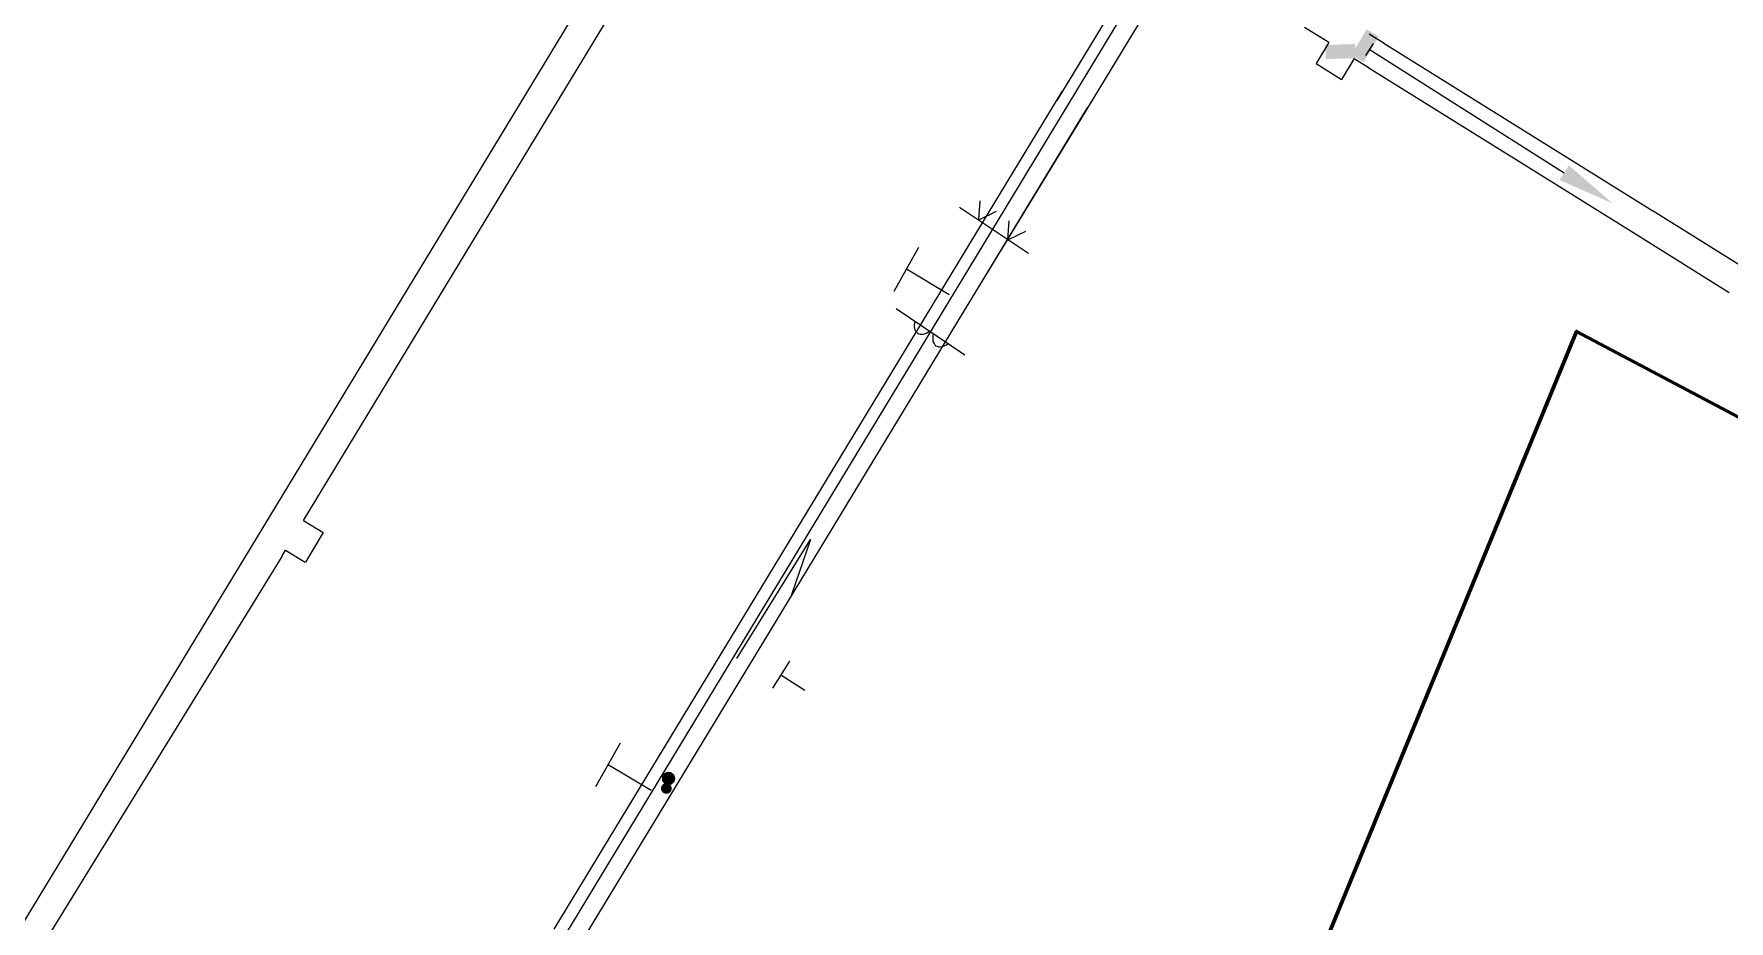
# Model space of a CAD drawing. Header units: inches. Extents: x 19725493 to 19730068, y 4137932 to 4142732.
# Drawn here: x 19727671.6 to 19727965.4, y 4139808.7 to 4139962.6 of the extents above; entities that cross this region are included whole.
import ezdxf

# ---------------------------------------------------------------- set-up
doc = ezdxf.new("R2010")
doc.units = ezdxf.units.IN
doc.header["$MEASUREMENT"] = 0
doc.layers.get('0').update_dxf_attribs({"lineweight": 0})
for name, color, linetype, lineweight in [('保安煤柱', 7, 'Continuous', 0), ('煤巷', 7, 'Continuous', 0), ('通风系统图', 7, 'Continuous', 0), ('防尘', 7, 'Continuous', 0)]:
    doc.layers.add(name, color=color, linetype=linetype, lineweight=lineweight)
doc.layers.add('岩巷', color=30, linetype='Continuous', lineweight=0, true_color=0xff7f00)

msp = doc.modelspace()

# ---------------------------------------------------------------- hatches: boundary and pattern name
at = {"true_color": 0xff0000}
for points in [[(19727936.04, 4139937.29), (19727945.29, 4139933.2), (19727937.65, 4139939.82), (19727936.85, 4139938.55)], [(19727782, 4139831.72), (19727781.87, 4139832.15), (19727781.52, 4139832.45), (19727781.07, 4139832.51), (19727780.66, 4139832.31), (19727780.42, 4139831.93), (19727780.43, 4139831.47), (19727780.69, 4139831.1), (19727781.11, 4139830.92), (19727781.56, 4139831.01), (19727781.89, 4139831.32)]]:
    msp.add_hatch(color=1, dxfattribs=at).paths.add_polyline_path(points, flags=17)
at = {"layer": '通风系统图', "true_color": 0xff0000}
for points in [[(19727902.59, 4139963.43), (19727899.95, 4139958.96), (19727902.06, 4139957.71), (19727904.71, 4139962.18)], [(19727900.63, 4139960.88), (19727895.43, 4139960.69), (19727895.52, 4139958.24), (19727900.72, 4139958.43)]]:
    msp.add_hatch(color=1, dxfattribs=at).paths.add_polyline_path(points, flags=17)
at = {"layer": '防尘', "true_color": 0xff0000}
msp.add_hatch(color=1, dxfattribs=at).paths.add_polyline_path([(19727782.37, 4139833.45), (19727782.24, 4139833.88), (19727781.9, 4139834.18), (19727781.45, 4139834.24), (19727781.04, 4139834.04), (19727780.8, 4139833.66), (19727780.81, 4139833.2), (19727781.07, 4139832.83), (19727781.49, 4139832.65), (19727781.93, 4139832.74), (19727782.26, 4139833.05)], flags=17)
msp.add_hatch(color=1, dxfattribs=at).paths.add_polyline_path([(19727782.37, 4139833.45), (19727782.24, 4139833.88), (19727781.9, 4139834.18), (19727781.45, 4139834.24), (19727781.04, 4139834.04), (19727780.8, 4139833.66), (19727780.81, 4139833.2), (19727781.07, 4139832.83), (19727781.49, 4139832.65), (19727781.93, 4139832.74), (19727782.26, 4139833.05)], flags=17)
msp.add_hatch(color=1, dxfattribs=at).paths.add_polyline_path([(19727782.37, 4139833.45), (19727782.24, 4139833.88), (19727781.9, 4139834.18), (19727781.45, 4139834.24), (19727781.04, 4139834.04), (19727780.8, 4139833.66), (19727780.81, 4139833.2), (19727781.07, 4139832.83), (19727781.49, 4139832.65), (19727781.93, 4139832.74), (19727782.26, 4139833.05)], flags=17)
msp.add_hatch(color=1, dxfattribs=at).paths.add_polyline_path([(19727782.37, 4139833.45), (19727782.24, 4139833.88), (19727781.9, 4139834.18), (19727781.45, 4139834.24), (19727781.04, 4139834.04), (19727780.8, 4139833.66), (19727780.81, 4139833.2), (19727781.07, 4139832.83), (19727781.49, 4139832.65), (19727781.93, 4139832.74), (19727782.26, 4139833.05)], flags=17)
msp.add_hatch(color=1, dxfattribs=at).paths.add_polyline_path([(19727782.37, 4139833.45), (19727782.24, 4139833.88), (19727781.9, 4139834.18), (19727781.45, 4139834.24), (19727781.04, 4139834.04), (19727780.8, 4139833.66), (19727780.81, 4139833.2), (19727781.07, 4139832.83), (19727781.49, 4139832.65), (19727781.93, 4139832.74), (19727782.26, 4139833.05)], flags=17)
msp.add_hatch(color=1, dxfattribs=at).paths.add_polyline_path([(19727782.37, 4139833.45), (19727782.24, 4139833.88), (19727781.9, 4139834.18), (19727781.45, 4139834.24), (19727781.04, 4139834.04), (19727780.8, 4139833.66), (19727780.81, 4139833.2), (19727781.07, 4139832.83), (19727781.49, 4139832.65), (19727781.93, 4139832.74), (19727782.26, 4139833.05)], flags=17)
msp.add_hatch(color=1, dxfattribs=at).paths.add_polyline_path([(19727782.37, 4139833.45), (19727782.24, 4139833.88), (19727781.9, 4139834.18), (19727781.45, 4139834.24), (19727781.04, 4139834.04), (19727780.8, 4139833.66), (19727780.81, 4139833.2), (19727781.07, 4139832.83), (19727781.49, 4139832.65), (19727781.93, 4139832.74), (19727782.26, 4139833.05)], flags=17)
msp.add_hatch(color=1, dxfattribs=at).paths.add_polyline_path([(19727782.37, 4139833.45), (19727782.24, 4139833.88), (19727781.9, 4139834.18), (19727781.45, 4139834.24), (19727781.04, 4139834.04), (19727780.8, 4139833.66), (19727780.81, 4139833.2), (19727781.07, 4139832.83), (19727781.49, 4139832.65), (19727781.93, 4139832.74), (19727782.26, 4139833.05)], flags=17)
msp.add_hatch(color=1, dxfattribs=at).paths.add_polyline_path([(19727782.37, 4139833.45), (19727782.24, 4139833.88), (19727781.9, 4139834.18), (19727781.45, 4139834.24), (19727781.04, 4139834.04), (19727780.8, 4139833.66), (19727780.81, 4139833.2), (19727781.07, 4139832.83), (19727781.49, 4139832.65), (19727781.93, 4139832.74), (19727782.26, 4139833.05)], flags=17)
msp.add_hatch(color=1, dxfattribs=at).paths.add_polyline_path([(19727782.37, 4139833.45), (19727782.24, 4139833.88), (19727781.9, 4139834.18), (19727781.45, 4139834.24), (19727781.04, 4139834.04), (19727780.8, 4139833.66), (19727780.81, 4139833.2), (19727781.07, 4139832.83), (19727781.49, 4139832.65), (19727781.93, 4139832.74), (19727782.26, 4139833.05)], flags=17)
msp.add_hatch(color=1, dxfattribs=at).paths.add_polyline_path([(19727782.37, 4139833.45), (19727782.24, 4139833.88), (19727781.9, 4139834.18), (19727781.45, 4139834.24), (19727781.04, 4139834.04), (19727780.8, 4139833.66), (19727780.81, 4139833.2), (19727781.07, 4139832.83), (19727781.49, 4139832.65), (19727781.93, 4139832.74), (19727782.26, 4139833.05)], flags=17)
msp.add_hatch(color=1, dxfattribs=at).paths.add_polyline_path([(19727782.37, 4139833.45), (19727782.24, 4139833.88), (19727781.9, 4139834.18), (19727781.45, 4139834.24), (19727781.04, 4139834.04), (19727780.8, 4139833.66), (19727780.81, 4139833.2), (19727781.07, 4139832.83), (19727781.49, 4139832.65), (19727781.93, 4139832.74), (19727782.26, 4139833.05)], flags=17)
msp.add_hatch(color=1, dxfattribs=at).paths.add_polyline_path([(19727782.37, 4139833.45), (19727782.24, 4139833.88), (19727781.9, 4139834.18), (19727781.45, 4139834.24), (19727781.04, 4139834.04), (19727780.8, 4139833.66), (19727780.81, 4139833.2), (19727781.07, 4139832.83), (19727781.49, 4139832.65), (19727781.93, 4139832.74), (19727782.26, 4139833.05)], flags=17)
msp.add_hatch(color=1, dxfattribs=at).paths.add_polyline_path([(19727782.37, 4139833.45), (19727782.24, 4139833.88), (19727781.9, 4139834.18), (19727781.45, 4139834.24), (19727781.04, 4139834.04), (19727780.8, 4139833.66), (19727780.81, 4139833.2), (19727781.07, 4139832.83), (19727781.49, 4139832.65), (19727781.93, 4139832.74), (19727782.26, 4139833.05)], flags=17)
msp.add_hatch(color=1, dxfattribs=at).paths.add_polyline_path([(19727782.37, 4139833.45), (19727782.24, 4139833.88), (19727781.9, 4139834.18), (19727781.45, 4139834.24), (19727781.04, 4139834.04), (19727780.8, 4139833.66), (19727780.81, 4139833.2), (19727781.07, 4139832.83), (19727781.49, 4139832.65), (19727781.93, 4139832.74), (19727782.26, 4139833.05)], flags=17)
msp.add_hatch(color=1, dxfattribs=at).paths.add_polyline_path([(19727782.37, 4139833.45), (19727782.24, 4139833.88), (19727781.9, 4139834.18), (19727781.45, 4139834.24), (19727781.04, 4139834.04), (19727780.8, 4139833.66), (19727780.81, 4139833.2), (19727781.07, 4139832.83), (19727781.49, 4139832.65), (19727781.93, 4139832.74), (19727782.26, 4139833.05)], flags=17)
msp.add_hatch(color=1, dxfattribs=at).paths.add_polyline_path([(19727782.37, 4139833.45), (19727782.24, 4139833.88), (19727781.9, 4139834.18), (19727781.45, 4139834.24), (19727781.04, 4139834.04), (19727780.8, 4139833.66), (19727780.81, 4139833.2), (19727781.07, 4139832.83), (19727781.49, 4139832.65), (19727781.93, 4139832.74), (19727782.26, 4139833.05)], flags=17)
msp.add_hatch(color=1, dxfattribs=at).paths.add_polyline_path([(19727782.37, 4139833.45), (19727782.24, 4139833.88), (19727781.9, 4139834.18), (19727781.45, 4139834.24), (19727781.04, 4139834.04), (19727780.8, 4139833.66), (19727780.81, 4139833.2), (19727781.07, 4139832.83), (19727781.49, 4139832.65), (19727781.93, 4139832.74), (19727782.26, 4139833.05)], flags=17)
msp.add_hatch(color=1, dxfattribs=at).paths.add_polyline_path([(19727782.37, 4139833.45), (19727782.24, 4139833.88), (19727781.9, 4139834.18), (19727781.45, 4139834.24), (19727781.04, 4139834.04), (19727780.8, 4139833.66), (19727780.81, 4139833.2), (19727781.07, 4139832.83), (19727781.49, 4139832.65), (19727781.93, 4139832.74), (19727782.26, 4139833.05)], flags=17)
msp.add_hatch(color=1, dxfattribs=at).paths.add_polyline_path([(19727782.37, 4139833.45), (19727782.24, 4139833.88), (19727781.9, 4139834.18), (19727781.45, 4139834.24), (19727781.04, 4139834.04), (19727780.8, 4139833.66), (19727780.81, 4139833.2), (19727781.07, 4139832.83), (19727781.49, 4139832.65), (19727781.93, 4139832.74), (19727782.26, 4139833.05)], flags=17)
msp.add_hatch(color=1, dxfattribs=at).paths.add_polyline_path([(19727782.37, 4139833.45), (19727782.24, 4139833.88), (19727781.9, 4139834.18), (19727781.45, 4139834.24), (19727781.04, 4139834.04), (19727780.8, 4139833.66), (19727780.81, 4139833.2), (19727781.07, 4139832.83), (19727781.49, 4139832.65), (19727781.93, 4139832.74), (19727782.26, 4139833.05)], flags=17)
msp.add_hatch(color=1, dxfattribs=at).paths.add_polyline_path([(19727782.37, 4139833.45), (19727782.24, 4139833.88), (19727781.9, 4139834.18), (19727781.45, 4139834.24), (19727781.04, 4139834.04), (19727780.8, 4139833.66), (19727780.81, 4139833.2), (19727781.07, 4139832.83), (19727781.49, 4139832.65), (19727781.93, 4139832.74), (19727782.26, 4139833.05)], flags=17)
msp.add_hatch(color=1, dxfattribs=at).paths.add_polyline_path([(19727782.37, 4139833.45), (19727782.24, 4139833.88), (19727781.9, 4139834.18), (19727781.45, 4139834.24), (19727781.04, 4139834.04), (19727780.8, 4139833.66), (19727780.81, 4139833.2), (19727781.07, 4139832.83), (19727781.49, 4139832.65), (19727781.93, 4139832.74), (19727782.26, 4139833.05)], flags=17)
msp.add_hatch(color=1, dxfattribs=at).paths.add_polyline_path([(19727782.37, 4139833.45), (19727782.24, 4139833.88), (19727781.9, 4139834.18), (19727781.45, 4139834.24), (19727781.04, 4139834.04), (19727780.8, 4139833.66), (19727780.81, 4139833.2), (19727781.07, 4139832.83), (19727781.49, 4139832.65), (19727781.93, 4139832.74), (19727782.26, 4139833.05)], flags=17)

# ---------------------------------------------------------------- linework, layer by layer
at = {"color": 1, "lineweight": 9, "true_color": 0xff0000}
for p, q in [((19727903.7, 4139960.97), (19727902.38, 4139958.9)), ((19727903.05, 4139959.96), (19727936.85, 4139938.55))]:
    msp.add_line(p, q, dxfattribs=at)
at = {"color": 1, "lineweight": 5, "true_color": 0xff0000}
for p, q in [((19727799.66, 4139849.13), (19727802.61, 4139853.81)), ((19727805.23, 4139848.72), (19727801.07, 4139851.37))]:
    msp.add_line(p, q, dxfattribs=at)
at = {"const_width": 0.25}
msp.add_lwpolyline([(19727782, 4139831.72, -1), (19727780.39, 4139831.72, -1), (19727782, 4139831.72)], format="xyb", dxfattribs=at)
at = {"layer": '保安煤柱', "color": 1, "lineweight": 60, "true_color": 0xff0000, "flags": 128}
msp.add_lwpolyline([(19728326, 4139426), (19728470, 4139422), (19728425, 4139185), (19728314, 4139208), (19728290, 4139061), (19727943, 4139051), (19727919, 4139065), (19727951, 4139137), (19727924, 4139243), (19727924, 4139279), (19727853, 4139284), (19727820, 4139443), (19727819, 4139518), (19727869, 4139558), (19727867, 4139593), (19727849, 4139692), (19727939, 4139911), (19728179, 4139784), (19728334, 4139663), (19728326, 4139426)], dxfattribs=at)
at = {"layer": '岩巷', "lineweight": 9, "flags": 128}
for points in [[(19727866.24, 4139979.72), (19727848.88, 4139951.07)], [(19727870.65, 4139976.97), (19727853.33, 4139948.38)], [(19727896.04, 4139961.11), (19727891.8, 4139963.76)], [(19727829.6, 4139919.26), (19727849.81, 4139952.62)], [(19727834.05, 4139916.57), (19727854.26, 4139949.92)], [(19727834.05, 4139916.57), (19727854.04, 4139949.42)], [(19727800.07, 4139870.51), (19727829.6, 4139919.26)], [(19727804.52, 4139867.81), (19727834.05, 4139916.57)], [(19727761.76, 4139807.29), (19727800.07, 4139870.51)], [(19727766.21, 4139804.59), (19727804.52, 4139867.81)]]:
    msp.add_lwpolyline(points, dxfattribs=at)
at = {"layer": '岩巷', "color": 30, "linetype": 'Continuous', "lineweight": 9, "true_color": 0xff8000, "flags": 128}
msp.add_lwpolyline([(19727896.04, 4139961.11), (19727893.92, 4139962.44)], dxfattribs=at)
at = {"layer": '煤巷', "lineweight": 9}
for p, q in [((19727896.04, 4139961.11), (19727893.84, 4139957.49)), ((19727905.58, 4139961.05), (19727952.23, 4139931.92)), ((19727903, 4139956.77), (19727926.58, 4139942.04)), ((19727926.38, 4139942.17), (19727949.65, 4139927.64)), ((19727949.65, 4139927.64), (19727965.43, 4139917.78))]:
    msp.add_line(p, q, dxfattribs=at)
at = {"layer": '煤巷', "color": 18, "lineweight": 9, "true_color": 0x260000, "flags": 128}
for points in [[(19727796.8, 4140018.29), (19727611.8, 4139712.96), (19727608.41, 4139707.85), (19727598.62, 4139691.69), (19727596.76, 4139688.61), (19727575.62, 4139653.03), (19727573.82, 4139650.05), (19727541.4, 4139597.26)], [(19727757.52, 4139942.96), (19727801.45, 4140015.47)], [(19727718.28, 4139878.19), (19727757.52, 4139942.96)], [(19727718.28, 4139878.19), (19727721.7, 4139876.12)], [(19727721.73, 4139876.1), (19727718.63, 4139870.98)], [(19727714.51, 4139871.97), (19727614.61, 4139709.64)], [(19727714.51, 4139871.97), (19727715.18, 4139873.08)], [(19727715.18, 4139873.08), (19727718.6, 4139871)]]:
    msp.add_lwpolyline(points, dxfattribs=at)
at = {"layer": '煤巷', "lineweight": 9, "flags": 128}
for points in [[(19727903.04, 4139962.63), (19727905.65, 4139961.01)], [(19727893.84, 4139957.49), (19727898.26, 4139954.73)], [(19727900.45, 4139958.36), (19727898.26, 4139954.73)], [(19727900.45, 4139958.36), (19727903.05, 4139956.73)], [(19727952.24, 4139931.92), (19727968.08, 4139922.03)]]:
    msp.add_lwpolyline(points, dxfattribs=at)
at = {"layer": '通风系统图', "color": 1, "linetype": 'Continuous', "lineweight": 20, "true_color": 0xff0000}
for p, q in [((19727793.39, 4139854.26), (19727806.16, 4139874.93)), ((19727806.16, 4139874.93), (19727802.91, 4139865.31))]:
    msp.add_line(p, q, dxfattribs=at)
at = {"layer": '防尘', "color": 36, "linetype": 'Continuous', "lineweight": 15, "true_color": 0x7f3f00}
msp.add_line((19727673.33, 4139656.96), (19728180.2, 4140494.63), dxfattribs=at)
msp.add_line((19727673.33, 4139656.96), (19728180.2, 4140494.63), dxfattribs=at)
msp.add_line((19727673.33, 4139656.96), (19728180.2, 4140494.63), dxfattribs=at)
msp.add_line((19727673.33, 4139656.96), (19728180.2, 4140494.63), dxfattribs=at)
at = {"layer": '防尘', "color": 7, "linetype": 'Continuous', "lineweight": 15}
for p, q in [((19727835.34, 4139930.37), (19727835.58, 4139933.67)), ((19727835.34, 4139930.37), (19727835.58, 4139933.67)), ((19727835.34, 4139930.37), (19727835.58, 4139933.67)), ((19727835.34, 4139930.37), (19727835.58, 4139933.67)), ((19727843.99, 4139924.52), (19727832.03, 4139932.53)), ((19727843.99, 4139924.52), (19727832.03, 4139932.53)), ((19727843.99, 4139924.52), (19727832.03, 4139932.53)), ((19727843.99, 4139924.52), (19727832.03, 4139932.53)), ((19727835.34, 4139930.37), (19727838.45, 4139931.85)), ((19727835.34, 4139930.37), (19727838.45, 4139931.85)), ((19727835.34, 4139930.37), (19727838.45, 4139931.85)), ((19727835.34, 4139930.37), (19727838.45, 4139931.85)), ((19727840.39, 4139926.92), (19727840.64, 4139930.22)), ((19727840.39, 4139926.92), (19727840.64, 4139930.22)), ((19727840.39, 4139926.92), (19727840.64, 4139930.22)), ((19727840.39, 4139926.92), (19727840.64, 4139930.22)), ((19727840.39, 4139926.92), (19727843.5, 4139928.41)), ((19727840.39, 4139926.92), (19727843.5, 4139928.41)), ((19727840.39, 4139926.92), (19727843.5, 4139928.41)), ((19727840.39, 4139926.92), (19727843.5, 4139928.41)), ((19727820.67, 4139918.02), (19727824.96, 4139925.61)), ((19727820.67, 4139918.02), (19727824.96, 4139925.61)), ((19727820.67, 4139918.02), (19727824.96, 4139925.61)), ((19727820.67, 4139918.02), (19727824.96, 4139925.61)), ((19727830.25, 4139917.36), (19727822.81, 4139921.81)), ((19727830.25, 4139917.36), (19727822.81, 4139921.81)), ((19727830.25, 4139917.36), (19727822.81, 4139921.81)), ((19727830.25, 4139917.36), (19727822.81, 4139921.81)), ((19727821.02, 4139915.01), (19727832.95, 4139906.94)), ((19727821.02, 4139915.01), (19727832.95, 4139906.94)), ((19727821.02, 4139915.01), (19727832.95, 4139906.94)), ((19727821.02, 4139915.01), (19727832.95, 4139906.94)), ((19727768.98, 4139832.03), (19727773.26, 4139839.62)), ((19727768.98, 4139832.03), (19727773.26, 4139839.62)), ((19727768.98, 4139832.03), (19727773.26, 4139839.62)), ((19727768.98, 4139832.03), (19727773.26, 4139839.62)), ((19727778.55, 4139831.37), (19727771.12, 4139835.82)), ((19727778.55, 4139831.37), (19727771.12, 4139835.82)), ((19727778.55, 4139831.37), (19727771.12, 4139835.82)), ((19727778.55, 4139831.37), (19727771.12, 4139835.82))]:
    msp.add_line(p, q, dxfattribs=at)
at = {"layer": '防尘', "color": 1, "true_color": 0xff0000}
for points in [[(19727782.37, 4139833.45, 0.75, 0.75, 0), (19727782.24, 4139833.88, 0.75, 0.75, 0), (19727781.9, 4139834.18, 0.75, 0.75, 0), (19727781.45, 4139834.24, 0.75, 0.75, 0), (19727781.04, 4139834.04, 0.75, 0.75, 0), (19727780.8, 4139833.66, 0.75, 0.75, 0), (19727780.81, 4139833.2, 0.75, 0.75, 0), (19727781.07, 4139832.83, 0.75, 0.75, 0), (19727781.49, 4139832.65, 0.75, 0.75, 0), (19727781.93, 4139832.74, 0.75, 0.75, 0), (19727782.26, 4139833.05, 0.75, 0.75, 0), (19727782.37, 4139833.45, 0, 0, 0)], [(19727782.37, 4139833.45, 0.75, 0.75, 0), (19727782.24, 4139833.88, 0.75, 0.75, 0), (19727781.9, 4139834.18, 0.75, 0.75, 0), (19727781.45, 4139834.24, 0.75, 0.75, 0), (19727781.04, 4139834.04, 0.75, 0.75, 0), (19727780.8, 4139833.66, 0.75, 0.75, 0), (19727780.81, 4139833.2, 0.75, 0.75, 0), (19727781.07, 4139832.83, 0.75, 0.75, 0), (19727781.49, 4139832.65, 0.75, 0.75, 0), (19727781.93, 4139832.74, 0.75, 0.75, 0), (19727782.26, 4139833.05, 0.75, 0.75, 0), (19727782.37, 4139833.45, 0, 0, 0)], [(19727782.37, 4139833.45, 0.75, 0.75, 0), (19727782.24, 4139833.88, 0.75, 0.75, 0), (19727781.9, 4139834.18, 0.75, 0.75, 0), (19727781.45, 4139834.24, 0.75, 0.75, 0), (19727781.04, 4139834.04, 0.75, 0.75, 0), (19727780.8, 4139833.66, 0.75, 0.75, 0), (19727780.81, 4139833.2, 0.75, 0.75, 0), (19727781.07, 4139832.83, 0.75, 0.75, 0), (19727781.49, 4139832.65, 0.75, 0.75, 0), (19727781.93, 4139832.74, 0.75, 0.75, 0), (19727782.26, 4139833.05, 0.75, 0.75, 0), (19727782.37, 4139833.45, 0, 0, 0)], [(19727782.37, 4139833.45, 0.75, 0.75, 0), (19727782.24, 4139833.88, 0.75, 0.75, 0), (19727781.9, 4139834.18, 0.75, 0.75, 0), (19727781.45, 4139834.24, 0.75, 0.75, 0), (19727781.04, 4139834.04, 0.75, 0.75, 0), (19727780.8, 4139833.66, 0.75, 0.75, 0), (19727780.81, 4139833.2, 0.75, 0.75, 0), (19727781.07, 4139832.83, 0.75, 0.75, 0), (19727781.49, 4139832.65, 0.75, 0.75, 0), (19727781.93, 4139832.74, 0.75, 0.75, 0), (19727782.26, 4139833.05, 0.75, 0.75, 0), (19727782.37, 4139833.45, 0, 0, 0)], [(19727782.37, 4139833.45, 0.75, 0.75, 0), (19727782.24, 4139833.88, 0.75, 0.75, 0), (19727781.9, 4139834.18, 0.75, 0.75, 0), (19727781.45, 4139834.24, 0.75, 0.75, 0), (19727781.04, 4139834.04, 0.75, 0.75, 0), (19727780.8, 4139833.66, 0.75, 0.75, 0), (19727780.81, 4139833.2, 0.75, 0.75, 0), (19727781.07, 4139832.83, 0.75, 0.75, 0), (19727781.49, 4139832.65, 0.75, 0.75, 0), (19727781.93, 4139832.74, 0.75, 0.75, 0), (19727782.26, 4139833.05, 0.75, 0.75, 0), (19727782.37, 4139833.45, 0, 0, 0)], [(19727782.37, 4139833.45, 0.75, 0.75, 0), (19727782.24, 4139833.88, 0.75, 0.75, 0), (19727781.9, 4139834.18, 0.75, 0.75, 0), (19727781.45, 4139834.24, 0.75, 0.75, 0), (19727781.04, 4139834.04, 0.75, 0.75, 0), (19727780.8, 4139833.66, 0.75, 0.75, 0), (19727780.81, 4139833.2, 0.75, 0.75, 0), (19727781.07, 4139832.83, 0.75, 0.75, 0), (19727781.49, 4139832.65, 0.75, 0.75, 0), (19727781.93, 4139832.74, 0.75, 0.75, 0), (19727782.26, 4139833.05, 0.75, 0.75, 0), (19727782.37, 4139833.45, 0, 0, 0)], [(19727782.37, 4139833.45, 0.75, 0.75, 0), (19727782.24, 4139833.88, 0.75, 0.75, 0), (19727781.9, 4139834.18, 0.75, 0.75, 0), (19727781.45, 4139834.24, 0.75, 0.75, 0), (19727781.04, 4139834.04, 0.75, 0.75, 0), (19727780.8, 4139833.66, 0.75, 0.75, 0), (19727780.81, 4139833.2, 0.75, 0.75, 0), (19727781.07, 4139832.83, 0.75, 0.75, 0), (19727781.49, 4139832.65, 0.75, 0.75, 0), (19727781.93, 4139832.74, 0.75, 0.75, 0), (19727782.26, 4139833.05, 0.75, 0.75, 0), (19727782.37, 4139833.45, 0, 0, 0)], [(19727782.37, 4139833.45, 0.75, 0.75, 0), (19727782.24, 4139833.88, 0.75, 0.75, 0), (19727781.9, 4139834.18, 0.75, 0.75, 0), (19727781.45, 4139834.24, 0.75, 0.75, 0), (19727781.04, 4139834.04, 0.75, 0.75, 0), (19727780.8, 4139833.66, 0.75, 0.75, 0), (19727780.81, 4139833.2, 0.75, 0.75, 0), (19727781.07, 4139832.83, 0.75, 0.75, 0), (19727781.49, 4139832.65, 0.75, 0.75, 0), (19727781.93, 4139832.74, 0.75, 0.75, 0), (19727782.26, 4139833.05, 0.75, 0.75, 0), (19727782.37, 4139833.45, 0, 0, 0)], [(19727782.37, 4139833.45, 0.75, 0.75, 0), (19727782.24, 4139833.88, 0.75, 0.75, 0), (19727781.9, 4139834.18, 0.75, 0.75, 0), (19727781.45, 4139834.24, 0.75, 0.75, 0), (19727781.04, 4139834.04, 0.75, 0.75, 0), (19727780.8, 4139833.66, 0.75, 0.75, 0), (19727780.81, 4139833.2, 0.75, 0.75, 0), (19727781.07, 4139832.83, 0.75, 0.75, 0), (19727781.49, 4139832.65, 0.75, 0.75, 0), (19727781.93, 4139832.74, 0.75, 0.75, 0), (19727782.26, 4139833.05, 0.75, 0.75, 0), (19727782.37, 4139833.45, 0, 0, 0)], [(19727782.37, 4139833.45, 0.75, 0.75, 0), (19727782.24, 4139833.88, 0.75, 0.75, 0), (19727781.9, 4139834.18, 0.75, 0.75, 0), (19727781.45, 4139834.24, 0.75, 0.75, 0), (19727781.04, 4139834.04, 0.75, 0.75, 0), (19727780.8, 4139833.66, 0.75, 0.75, 0), (19727780.81, 4139833.2, 0.75, 0.75, 0), (19727781.07, 4139832.83, 0.75, 0.75, 0), (19727781.49, 4139832.65, 0.75, 0.75, 0), (19727781.93, 4139832.74, 0.75, 0.75, 0), (19727782.26, 4139833.05, 0.75, 0.75, 0), (19727782.37, 4139833.45, 0, 0, 0)], [(19727782.37, 4139833.45, 0.75, 0.75, 0), (19727782.24, 4139833.88, 0.75, 0.75, 0), (19727781.9, 4139834.18, 0.75, 0.75, 0), (19727781.45, 4139834.24, 0.75, 0.75, 0), (19727781.04, 4139834.04, 0.75, 0.75, 0), (19727780.8, 4139833.66, 0.75, 0.75, 0), (19727780.81, 4139833.2, 0.75, 0.75, 0), (19727781.07, 4139832.83, 0.75, 0.75, 0), (19727781.49, 4139832.65, 0.75, 0.75, 0), (19727781.93, 4139832.74, 0.75, 0.75, 0), (19727782.26, 4139833.05, 0.75, 0.75, 0), (19727782.37, 4139833.45, 0, 0, 0)], [(19727782.37, 4139833.45, 0.75, 0.75, 0), (19727782.24, 4139833.88, 0.75, 0.75, 0), (19727781.9, 4139834.18, 0.75, 0.75, 0), (19727781.45, 4139834.24, 0.75, 0.75, 0), (19727781.04, 4139834.04, 0.75, 0.75, 0), (19727780.8, 4139833.66, 0.75, 0.75, 0), (19727780.81, 4139833.2, 0.75, 0.75, 0), (19727781.07, 4139832.83, 0.75, 0.75, 0), (19727781.49, 4139832.65, 0.75, 0.75, 0), (19727781.93, 4139832.74, 0.75, 0.75, 0), (19727782.26, 4139833.05, 0.75, 0.75, 0), (19727782.37, 4139833.45, 0, 0, 0)], [(19727782.37, 4139833.45, 0.75, 0.75, 0), (19727782.24, 4139833.88, 0.75, 0.75, 0), (19727781.9, 4139834.18, 0.75, 0.75, 0), (19727781.45, 4139834.24, 0.75, 0.75, 0), (19727781.04, 4139834.04, 0.75, 0.75, 0), (19727780.8, 4139833.66, 0.75, 0.75, 0), (19727780.81, 4139833.2, 0.75, 0.75, 0), (19727781.07, 4139832.83, 0.75, 0.75, 0), (19727781.49, 4139832.65, 0.75, 0.75, 0), (19727781.93, 4139832.74, 0.75, 0.75, 0), (19727782.26, 4139833.05, 0.75, 0.75, 0), (19727782.37, 4139833.45, 0, 0, 0)], [(19727782.37, 4139833.45, 0.75, 0.75, 0), (19727782.24, 4139833.88, 0.75, 0.75, 0), (19727781.9, 4139834.18, 0.75, 0.75, 0), (19727781.45, 4139834.24, 0.75, 0.75, 0), (19727781.04, 4139834.04, 0.75, 0.75, 0), (19727780.8, 4139833.66, 0.75, 0.75, 0), (19727780.81, 4139833.2, 0.75, 0.75, 0), (19727781.07, 4139832.83, 0.75, 0.75, 0), (19727781.49, 4139832.65, 0.75, 0.75, 0), (19727781.93, 4139832.74, 0.75, 0.75, 0), (19727782.26, 4139833.05, 0.75, 0.75, 0), (19727782.37, 4139833.45, 0, 0, 0)], [(19727782.37, 4139833.45, 0.75, 0.75, 0), (19727782.24, 4139833.88, 0.75, 0.75, 0), (19727781.9, 4139834.18, 0.75, 0.75, 0), (19727781.45, 4139834.24, 0.75, 0.75, 0), (19727781.04, 4139834.04, 0.75, 0.75, 0), (19727780.8, 4139833.66, 0.75, 0.75, 0), (19727780.81, 4139833.2, 0.75, 0.75, 0), (19727781.07, 4139832.83, 0.75, 0.75, 0), (19727781.49, 4139832.65, 0.75, 0.75, 0), (19727781.93, 4139832.74, 0.75, 0.75, 0), (19727782.26, 4139833.05, 0.75, 0.75, 0), (19727782.37, 4139833.45, 0, 0, 0)], [(19727782.37, 4139833.45, 0.75, 0.75, 0), (19727782.24, 4139833.88, 0.75, 0.75, 0), (19727781.9, 4139834.18, 0.75, 0.75, 0), (19727781.45, 4139834.24, 0.75, 0.75, 0), (19727781.04, 4139834.04, 0.75, 0.75, 0), (19727780.8, 4139833.66, 0.75, 0.75, 0), (19727780.81, 4139833.2, 0.75, 0.75, 0), (19727781.07, 4139832.83, 0.75, 0.75, 0), (19727781.49, 4139832.65, 0.75, 0.75, 0), (19727781.93, 4139832.74, 0.75, 0.75, 0), (19727782.26, 4139833.05, 0.75, 0.75, 0), (19727782.37, 4139833.45, 0, 0, 0)], [(19727782.37, 4139833.45, 0.75, 0.75, 0), (19727782.24, 4139833.88, 0.75, 0.75, 0), (19727781.9, 4139834.18, 0.75, 0.75, 0), (19727781.45, 4139834.24, 0.75, 0.75, 0), (19727781.04, 4139834.04, 0.75, 0.75, 0), (19727780.8, 4139833.66, 0.75, 0.75, 0), (19727780.81, 4139833.2, 0.75, 0.75, 0), (19727781.07, 4139832.83, 0.75, 0.75, 0), (19727781.49, 4139832.65, 0.75, 0.75, 0), (19727781.93, 4139832.74, 0.75, 0.75, 0), (19727782.26, 4139833.05, 0.75, 0.75, 0), (19727782.37, 4139833.45, 0, 0, 0)], [(19727782.37, 4139833.45, 0.75, 0.75, 0), (19727782.24, 4139833.88, 0.75, 0.75, 0), (19727781.9, 4139834.18, 0.75, 0.75, 0), (19727781.45, 4139834.24, 0.75, 0.75, 0), (19727781.04, 4139834.04, 0.75, 0.75, 0), (19727780.8, 4139833.66, 0.75, 0.75, 0), (19727780.81, 4139833.2, 0.75, 0.75, 0), (19727781.07, 4139832.83, 0.75, 0.75, 0), (19727781.49, 4139832.65, 0.75, 0.75, 0), (19727781.93, 4139832.74, 0.75, 0.75, 0), (19727782.26, 4139833.05, 0.75, 0.75, 0), (19727782.37, 4139833.45, 0, 0, 0)], [(19727782.37, 4139833.45, 0.75, 0.75, 0), (19727782.24, 4139833.88, 0.75, 0.75, 0), (19727781.9, 4139834.18, 0.75, 0.75, 0), (19727781.45, 4139834.24, 0.75, 0.75, 0), (19727781.04, 4139834.04, 0.75, 0.75, 0), (19727780.8, 4139833.66, 0.75, 0.75, 0), (19727780.81, 4139833.2, 0.75, 0.75, 0), (19727781.07, 4139832.83, 0.75, 0.75, 0), (19727781.49, 4139832.65, 0.75, 0.75, 0), (19727781.93, 4139832.74, 0.75, 0.75, 0), (19727782.26, 4139833.05, 0.75, 0.75, 0), (19727782.37, 4139833.45, 0, 0, 0)], [(19727782.37, 4139833.45, 0.75, 0.75, 0), (19727782.24, 4139833.88, 0.75, 0.75, 0), (19727781.9, 4139834.18, 0.75, 0.75, 0), (19727781.45, 4139834.24, 0.75, 0.75, 0), (19727781.04, 4139834.04, 0.75, 0.75, 0), (19727780.8, 4139833.66, 0.75, 0.75, 0), (19727780.81, 4139833.2, 0.75, 0.75, 0), (19727781.07, 4139832.83, 0.75, 0.75, 0), (19727781.49, 4139832.65, 0.75, 0.75, 0), (19727781.93, 4139832.74, 0.75, 0.75, 0), (19727782.26, 4139833.05, 0.75, 0.75, 0), (19727782.37, 4139833.45, 0, 0, 0)], [(19727782.37, 4139833.45, 0.5, 0.5, 0), (19727782.24, 4139833.88, 0.5, 0.5, 0), (19727781.9, 4139834.18, 0.5, 0.5, 0), (19727781.45, 4139834.24, 0.5, 0.5, 0), (19727781.04, 4139834.04, 0.5, 0.5, 0), (19727780.8, 4139833.66, 0.5, 0.5, 0), (19727780.81, 4139833.2, 0.5, 0.5, 0), (19727781.07, 4139832.83, 0.5, 0.5, 0), (19727781.49, 4139832.65, 0.5, 0.5, 0), (19727781.93, 4139832.74, 0.5, 0.5, 0), (19727782.26, 4139833.05, 0.5, 0.5, 0), (19727782.37, 4139833.45, 0, 0, 0)], [(19727782.37, 4139833.45, 0.5, 0.5, 0), (19727782.24, 4139833.88, 0.5, 0.5, 0), (19727781.9, 4139834.18, 0.5, 0.5, 0), (19727781.45, 4139834.24, 0.5, 0.5, 0), (19727781.04, 4139834.04, 0.5, 0.5, 0), (19727780.8, 4139833.66, 0.5, 0.5, 0), (19727780.81, 4139833.2, 0.5, 0.5, 0), (19727781.07, 4139832.83, 0.5, 0.5, 0), (19727781.49, 4139832.65, 0.5, 0.5, 0), (19727781.93, 4139832.74, 0.5, 0.5, 0), (19727782.26, 4139833.05, 0.5, 0.5, 0), (19727782.37, 4139833.45, 0, 0, 0)], [(19727782.37, 4139833.45, 0.5, 0.5, 0), (19727782.24, 4139833.88, 0.5, 0.5, 0), (19727781.9, 4139834.18, 0.5, 0.5, 0), (19727781.45, 4139834.24, 0.5, 0.5, 0), (19727781.04, 4139834.04, 0.5, 0.5, 0), (19727780.8, 4139833.66, 0.5, 0.5, 0), (19727780.81, 4139833.2, 0.5, 0.5, 0), (19727781.07, 4139832.83, 0.5, 0.5, 0), (19727781.49, 4139832.65, 0.5, 0.5, 0), (19727781.93, 4139832.74, 0.5, 0.5, 0), (19727782.26, 4139833.05, 0.5, 0.5, 0), (19727782.37, 4139833.45, 0, 0, 0)], [(19727782.37, 4139833.45, 0.5, 0.5, 0), (19727782.24, 4139833.88, 0.5, 0.5, 0), (19727781.9, 4139834.18, 0.5, 0.5, 0), (19727781.45, 4139834.24, 0.5, 0.5, 0), (19727781.04, 4139834.04, 0.5, 0.5, 0), (19727780.8, 4139833.66, 0.5, 0.5, 0), (19727780.81, 4139833.2, 0.5, 0.5, 0), (19727781.07, 4139832.83, 0.5, 0.5, 0), (19727781.49, 4139832.65, 0.5, 0.5, 0), (19727781.93, 4139832.74, 0.5, 0.5, 0), (19727782.26, 4139833.05, 0.5, 0.5, 0), (19727782.37, 4139833.45, 0, 0, 0)]]:
    msp.add_lwpolyline(points, format="xyseb", dxfattribs=at)
at = {"layer": '防尘', "linetype": 'Continuous', "lineweight": 15, "flags": 128}
for points in [[(19727782.37, 4139833.45, -1), (19727780.77, 4139833.45, -1), (19727782.37, 4139833.45)], [(19727782.23, 4139833, -1), (19727780.91, 4139833.9, -1), (19727782.23, 4139833)], [(19727782.23, 4139833, -1), (19727780.91, 4139833.9, -1), (19727782.23, 4139833)], [(19727782.23, 4139833, -1), (19727780.91, 4139833.9, -1), (19727782.23, 4139833)], [(19727782.23, 4139833, -1), (19727780.91, 4139833.9, -1), (19727782.23, 4139833)], [(19727782.37, 4139833.47, -1), (19727780.77, 4139833.42, -1), (19727782.37, 4139833.47)], [(19727782.37, 4139833.47, -1), (19727780.77, 4139833.42, -1), (19727782.37, 4139833.47)], [(19727782.37, 4139833.47, -1), (19727780.77, 4139833.42, -1), (19727782.37, 4139833.47)], [(19727782.37, 4139833.45, -1), (19727780.77, 4139833.45, -1), (19727782.37, 4139833.45)], [(19727782.23, 4139833, -1), (19727780.91, 4139833.9, -1), (19727782.23, 4139833)], [(19727782.23, 4139833, -1), (19727780.91, 4139833.9, -1), (19727782.23, 4139833)], [(19727782.23, 4139833, -1), (19727780.91, 4139833.9, -1), (19727782.23, 4139833)], [(19727782.23, 4139833, -1), (19727780.91, 4139833.9, -1), (19727782.23, 4139833)], [(19727782.37, 4139833.47, -1), (19727780.77, 4139833.42, -1), (19727782.37, 4139833.47)], [(19727782.37, 4139833.47, -1), (19727780.77, 4139833.42, -1), (19727782.37, 4139833.47)], [(19727782.37, 4139833.47, -1), (19727780.77, 4139833.42, -1), (19727782.37, 4139833.47)], [(19727782.37, 4139833.45, -1), (19727780.77, 4139833.45, -1), (19727782.37, 4139833.45)], [(19727782.23, 4139833, -1), (19727780.91, 4139833.9, -1), (19727782.23, 4139833)], [(19727782.23, 4139833, -1), (19727780.91, 4139833.9, -1), (19727782.23, 4139833)], [(19727782.23, 4139833, -1), (19727780.91, 4139833.9, -1), (19727782.23, 4139833)], [(19727782.23, 4139833, -1), (19727780.91, 4139833.9, -1), (19727782.23, 4139833)], [(19727782.37, 4139833.47, -1), (19727780.77, 4139833.42, -1), (19727782.37, 4139833.47)], [(19727782.37, 4139833.47, -1), (19727780.77, 4139833.42, -1), (19727782.37, 4139833.47)], [(19727782.37, 4139833.47, -1), (19727780.77, 4139833.42, -1), (19727782.37, 4139833.47)], [(19727782.37, 4139833.45, -1), (19727780.77, 4139833.45, -1), (19727782.37, 4139833.45)], [(19727782.23, 4139833, -1), (19727780.91, 4139833.9, -1), (19727782.23, 4139833)], [(19727782.23, 4139833, -1), (19727780.91, 4139833.9, -1), (19727782.23, 4139833)], [(19727782.23, 4139833, -1), (19727780.91, 4139833.9, -1), (19727782.23, 4139833)], [(19727782.23, 4139833, -1), (19727780.91, 4139833.9, -1), (19727782.23, 4139833)], [(19727782.37, 4139833.47, -1), (19727780.77, 4139833.42, -1), (19727782.37, 4139833.47)], [(19727782.37, 4139833.47, -1), (19727780.77, 4139833.42, -1), (19727782.37, 4139833.47)], [(19727782.37, 4139833.47, -1), (19727780.77, 4139833.42, -1), (19727782.37, 4139833.47)]]:
    msp.add_lwpolyline(points, format="xyb", dxfattribs=at)
at = {"layer": '防尘', "color": 1, "true_color": 0xff0000}
msp.add_lwpolyline([(19727782.37, 4139833.45), (19727782.24, 4139833.88), (19727781.9, 4139834.18), (19727781.45, 4139834.24), (19727781.04, 4139834.04), (19727780.8, 4139833.66), (19727780.81, 4139833.2), (19727781.07, 4139832.83), (19727781.49, 4139832.65), (19727781.93, 4139832.74), (19727782.26, 4139833.05), (19727782.37, 4139833.45)], dxfattribs=at)
msp.add_lwpolyline([(19727782.37, 4139833.45), (19727782.24, 4139833.88), (19727781.9, 4139834.18), (19727781.45, 4139834.24), (19727781.04, 4139834.04), (19727780.8, 4139833.66), (19727780.81, 4139833.2), (19727781.07, 4139832.83), (19727781.49, 4139832.65), (19727781.93, 4139832.74), (19727782.26, 4139833.05), (19727782.37, 4139833.45)], dxfattribs=at)
msp.add_lwpolyline([(19727782.37, 4139833.45), (19727782.24, 4139833.88), (19727781.9, 4139834.18), (19727781.45, 4139834.24), (19727781.04, 4139834.04), (19727780.8, 4139833.66), (19727780.81, 4139833.2), (19727781.07, 4139832.83), (19727781.49, 4139832.65), (19727781.93, 4139832.74), (19727782.26, 4139833.05), (19727782.37, 4139833.45)], dxfattribs=at)
msp.add_lwpolyline([(19727782.37, 4139833.45), (19727782.24, 4139833.88), (19727781.9, 4139834.18), (19727781.45, 4139834.24), (19727781.04, 4139834.04), (19727780.8, 4139833.66), (19727780.81, 4139833.2), (19727781.07, 4139832.83), (19727781.49, 4139832.65), (19727781.93, 4139832.74), (19727782.26, 4139833.05), (19727782.37, 4139833.45)], dxfattribs=at)
msp.add_lwpolyline([(19727782.37, 4139833.45), (19727782.24, 4139833.88), (19727781.9, 4139834.18), (19727781.45, 4139834.24), (19727781.04, 4139834.04), (19727780.8, 4139833.66), (19727780.81, 4139833.2), (19727781.07, 4139832.83), (19727781.49, 4139832.65), (19727781.93, 4139832.74), (19727782.26, 4139833.05), (19727782.37, 4139833.45)], dxfattribs=at)
msp.add_lwpolyline([(19727782.37, 4139833.45), (19727782.24, 4139833.88), (19727781.9, 4139834.18), (19727781.45, 4139834.24), (19727781.04, 4139834.04), (19727780.8, 4139833.66), (19727780.81, 4139833.2), (19727781.07, 4139832.83), (19727781.49, 4139832.65), (19727781.93, 4139832.74), (19727782.26, 4139833.05), (19727782.37, 4139833.45)], dxfattribs=at)
msp.add_lwpolyline([(19727782.37, 4139833.45), (19727782.24, 4139833.88), (19727781.9, 4139834.18), (19727781.45, 4139834.24), (19727781.04, 4139834.04), (19727780.8, 4139833.66), (19727780.81, 4139833.2), (19727781.07, 4139832.83), (19727781.49, 4139832.65), (19727781.93, 4139832.74), (19727782.26, 4139833.05), (19727782.37, 4139833.45)], dxfattribs=at)
msp.add_lwpolyline([(19727782.37, 4139833.45), (19727782.24, 4139833.88), (19727781.9, 4139834.18), (19727781.45, 4139834.24), (19727781.04, 4139834.04), (19727780.8, 4139833.66), (19727780.81, 4139833.2), (19727781.07, 4139832.83), (19727781.49, 4139832.65), (19727781.93, 4139832.74), (19727782.26, 4139833.05), (19727782.37, 4139833.45)], dxfattribs=at)
msp.add_lwpolyline([(19727782.37, 4139833.45), (19727782.24, 4139833.88), (19727781.9, 4139834.18), (19727781.45, 4139834.24), (19727781.04, 4139834.04), (19727780.8, 4139833.66), (19727780.81, 4139833.2), (19727781.07, 4139832.83), (19727781.49, 4139832.65), (19727781.93, 4139832.74), (19727782.26, 4139833.05), (19727782.37, 4139833.45)], dxfattribs=at)
msp.add_lwpolyline([(19727782.37, 4139833.45), (19727782.24, 4139833.88), (19727781.9, 4139834.18), (19727781.45, 4139834.24), (19727781.04, 4139834.04), (19727780.8, 4139833.66), (19727780.81, 4139833.2), (19727781.07, 4139832.83), (19727781.49, 4139832.65), (19727781.93, 4139832.74), (19727782.26, 4139833.05), (19727782.37, 4139833.45)], dxfattribs=at)
msp.add_lwpolyline([(19727782.37, 4139833.45), (19727782.24, 4139833.88), (19727781.9, 4139834.18), (19727781.45, 4139834.24), (19727781.04, 4139834.04), (19727780.8, 4139833.66), (19727780.81, 4139833.2), (19727781.07, 4139832.83), (19727781.49, 4139832.65), (19727781.93, 4139832.74), (19727782.26, 4139833.05), (19727782.37, 4139833.45)], dxfattribs=at)
msp.add_lwpolyline([(19727782.37, 4139833.45), (19727782.24, 4139833.88), (19727781.9, 4139834.18), (19727781.45, 4139834.24), (19727781.04, 4139834.04), (19727780.8, 4139833.66), (19727780.81, 4139833.2), (19727781.07, 4139832.83), (19727781.49, 4139832.65), (19727781.93, 4139832.74), (19727782.26, 4139833.05), (19727782.37, 4139833.45)], dxfattribs=at)
msp.add_lwpolyline([(19727782.37, 4139833.45), (19727782.24, 4139833.88), (19727781.9, 4139834.18), (19727781.45, 4139834.24), (19727781.04, 4139834.04), (19727780.8, 4139833.66), (19727780.81, 4139833.2), (19727781.07, 4139832.83), (19727781.49, 4139832.65), (19727781.93, 4139832.74), (19727782.26, 4139833.05), (19727782.37, 4139833.45)], dxfattribs=at)
msp.add_lwpolyline([(19727782.37, 4139833.45), (19727782.24, 4139833.88), (19727781.9, 4139834.18), (19727781.45, 4139834.24), (19727781.04, 4139834.04), (19727780.8, 4139833.66), (19727780.81, 4139833.2), (19727781.07, 4139832.83), (19727781.49, 4139832.65), (19727781.93, 4139832.74), (19727782.26, 4139833.05), (19727782.37, 4139833.45)], dxfattribs=at)
msp.add_lwpolyline([(19727782.37, 4139833.45), (19727782.24, 4139833.88), (19727781.9, 4139834.18), (19727781.45, 4139834.24), (19727781.04, 4139834.04), (19727780.8, 4139833.66), (19727780.81, 4139833.2), (19727781.07, 4139832.83), (19727781.49, 4139832.65), (19727781.93, 4139832.74), (19727782.26, 4139833.05), (19727782.37, 4139833.45)], dxfattribs=at)
msp.add_lwpolyline([(19727782.37, 4139833.45), (19727782.24, 4139833.88), (19727781.9, 4139834.18), (19727781.45, 4139834.24), (19727781.04, 4139834.04), (19727780.8, 4139833.66), (19727780.81, 4139833.2), (19727781.07, 4139832.83), (19727781.49, 4139832.65), (19727781.93, 4139832.74), (19727782.26, 4139833.05), (19727782.37, 4139833.45)], dxfattribs=at)
msp.add_lwpolyline([(19727782.37, 4139833.45), (19727782.24, 4139833.88), (19727781.9, 4139834.18), (19727781.45, 4139834.24), (19727781.04, 4139834.04), (19727780.8, 4139833.66), (19727780.81, 4139833.2), (19727781.07, 4139832.83), (19727781.49, 4139832.65), (19727781.93, 4139832.74), (19727782.26, 4139833.05), (19727782.37, 4139833.45)], dxfattribs=at)
msp.add_lwpolyline([(19727782.37, 4139833.45), (19727782.24, 4139833.88), (19727781.9, 4139834.18), (19727781.45, 4139834.24), (19727781.04, 4139834.04), (19727780.8, 4139833.66), (19727780.81, 4139833.2), (19727781.07, 4139832.83), (19727781.49, 4139832.65), (19727781.93, 4139832.74), (19727782.26, 4139833.05), (19727782.37, 4139833.45)], dxfattribs=at)
msp.add_lwpolyline([(19727782.37, 4139833.45), (19727782.24, 4139833.88), (19727781.9, 4139834.18), (19727781.45, 4139834.24), (19727781.04, 4139834.04), (19727780.8, 4139833.66), (19727780.81, 4139833.2), (19727781.07, 4139832.83), (19727781.49, 4139832.65), (19727781.93, 4139832.74), (19727782.26, 4139833.05), (19727782.37, 4139833.45)], dxfattribs=at)
msp.add_lwpolyline([(19727782.37, 4139833.45), (19727782.24, 4139833.88), (19727781.9, 4139834.18), (19727781.45, 4139834.24), (19727781.04, 4139834.04), (19727780.8, 4139833.66), (19727780.81, 4139833.2), (19727781.07, 4139832.83), (19727781.49, 4139832.65), (19727781.93, 4139832.74), (19727782.26, 4139833.05), (19727782.37, 4139833.45)], dxfattribs=at)
msp.add_lwpolyline([(19727782.37, 4139833.45), (19727782.24, 4139833.88), (19727781.9, 4139834.18), (19727781.45, 4139834.24), (19727781.04, 4139834.04), (19727780.8, 4139833.66), (19727780.81, 4139833.2), (19727781.07, 4139832.83), (19727781.49, 4139832.65), (19727781.93, 4139832.74), (19727782.26, 4139833.05), (19727782.37, 4139833.45)], dxfattribs=at)
msp.add_lwpolyline([(19727782.37, 4139833.45), (19727782.24, 4139833.88), (19727781.9, 4139834.18), (19727781.45, 4139834.24), (19727781.04, 4139834.04), (19727780.8, 4139833.66), (19727780.81, 4139833.2), (19727781.07, 4139832.83), (19727781.49, 4139832.65), (19727781.93, 4139832.74), (19727782.26, 4139833.05), (19727782.37, 4139833.45)], dxfattribs=at)
msp.add_lwpolyline([(19727782.37, 4139833.45), (19727782.24, 4139833.88), (19727781.9, 4139834.18), (19727781.45, 4139834.24), (19727781.04, 4139834.04), (19727780.8, 4139833.66), (19727780.81, 4139833.2), (19727781.07, 4139832.83), (19727781.49, 4139832.65), (19727781.93, 4139832.74), (19727782.26, 4139833.05), (19727782.37, 4139833.45)], dxfattribs=at)
msp.add_lwpolyline([(19727782.37, 4139833.45), (19727782.24, 4139833.88), (19727781.9, 4139834.18), (19727781.45, 4139834.24), (19727781.04, 4139834.04), (19727780.8, 4139833.66), (19727780.81, 4139833.2), (19727781.07, 4139832.83), (19727781.49, 4139832.65), (19727781.93, 4139832.74), (19727782.26, 4139833.05), (19727782.37, 4139833.45)], dxfattribs=at)
at = {"layer": '防尘', "color": 7, "linetype": 'Continuous', "lineweight": 15}
for centre in [(19727826.32, 4139913.05), (19727826.32, 4139913.05), (19727826.32, 4139913.05), (19727826.32, 4139913.05), (19727829.52, 4139910.88), (19727829.52, 4139910.88), (19727829.52, 4139910.88), (19727829.52, 4139910.88)]:
    msp.add_ellipse(centre, major_axis=(-1.59, -2.34), ratio=0.616162, start_param=5.207066, end_param=7.359305, dxfattribs=at)

doc.saveas('drawing.dxf')
